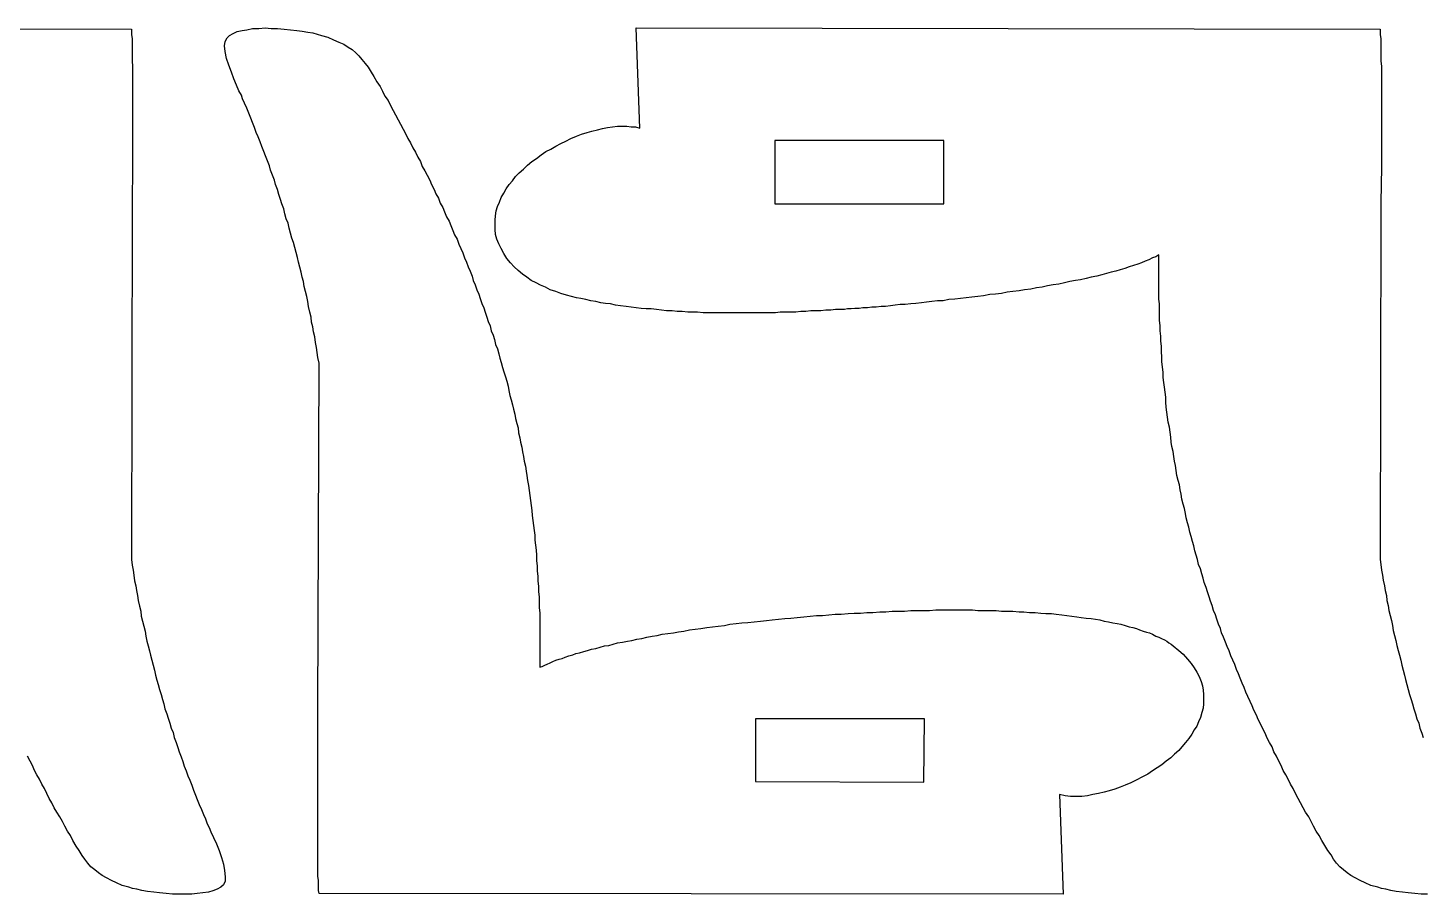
# Model space of a CAD drawing. Extents: x 11 to 591, y 39 to 419.
# Drawn here: x 125.2 to 181.2, y 148 to 182.9 of the extents above; entities that cross this region are included whole.
import ezdxf

# ---------------------------------------------------------------- set-up
doc = ezdxf.new("R2010")
doc.units = 0
doc.layers.get('0').update_dxf_attribs({"linetype": 'CONTINUOUS'})

msp = doc.modelspace()

# ---------------------------------------------------------------- linework, layer by layer
at = {"color": 3}
for p, q in [((99.390419, 182.855266), (129.315419, 182.805266)), ((129.315419, 182.805266), (129.315419, 182.705266)), ((133.965419, 182.780266), (134.190419, 182.830266)), ((134.190419, 182.830266), (134.440419, 182.830266)), ((134.440419, 182.830266), (134.690419, 182.855266)), ((134.690419, 182.855266), (134.940419, 182.830266)), ((134.940419, 182.830266), (135.190419, 182.830266)), ((135.190419, 182.830266), (135.465419, 182.805266)), ((135.465419, 182.805266), (135.715419, 182.780266)), ((149.765419, 178.830266), (149.615419, 182.855266)), ((149.615419, 182.855266), (179.540419, 182.805266)), ((179.540419, 182.805266), (179.540419, 182.705266)), ((129.315419, 182.705266), (129.315419, 182.580266)), ((129.315419, 182.580266), (129.340419, 182.430266)), ((129.340419, 182.430266), (129.340419, 182.280266)), ((129.340419, 182.280266), (129.340419, 182.105266)), ((133.065419, 182.130266), (133.090419, 182.305266)), ((133.090419, 182.305266), (133.165419, 182.455266)), ((133.165419, 182.455266), (133.265419, 182.555266)), ((133.265419, 182.555266), (133.415419, 182.630266)), ((133.415419, 182.630266), (133.565419, 182.705266)), ((133.565419, 182.705266), (133.765419, 182.755266)), ((133.765419, 182.755266), (133.965419, 182.780266)), ((135.715419, 182.780266), (135.965419, 182.755266)), ((135.965419, 182.755266), (136.190419, 182.730266)), ((136.190419, 182.730266), (136.415419, 182.680266)), ((136.415419, 182.680266), (136.615419, 182.655266)), ((136.615419, 182.655266), (136.790419, 182.605266)), ((136.790419, 182.605266), (136.965419, 182.555266)), ((136.965419, 182.555266), (137.215419, 182.480266)), ((137.215419, 182.480266), (137.440419, 182.380266)), ((137.440419, 182.380266), (137.665419, 182.280266)), ((137.665419, 182.280266), (137.865419, 182.205266)), ((179.540419, 182.705266), (179.540419, 182.580266)), ((179.540419, 182.580266), (179.565419, 182.430266)), ((179.565419, 182.430266), (179.565419, 182.280266)), ((179.565419, 182.280266), (179.565419, 182.105266)), ((129.340419, 182.105266), (129.340419, 181.930266)), ((129.340419, 181.930266), (129.340419, 181.730266)), ((129.340419, 181.730266), (129.340419, 181.530266)), ((133.090419, 181.905266), (133.065419, 182.130266)), ((133.140419, 181.630266), (133.090419, 181.905266)), ((137.865419, 182.205266), (138.040419, 182.080266)), ((138.040419, 182.080266), (138.190419, 181.980266)), ((138.190419, 181.980266), (138.340419, 181.855266)), ((138.340419, 181.855266), (138.465419, 181.730266)), ((138.465419, 181.730266), (138.590419, 181.580266)), ((179.565419, 182.105266), (179.565419, 181.930266)), ((179.565419, 181.930266), (179.565419, 181.730266)), ((179.565419, 181.730266), (179.565419, 181.530266)), ((129.340419, 181.530266), (129.365419, 181.305266)), ((129.365419, 181.305266), (129.365419, 181.080266)), ((133.240419, 181.355266), (133.140419, 181.630266)), ((133.340419, 181.080266), (133.240419, 181.355266)), ((138.590419, 181.580266), (138.715419, 181.430266)), ((138.715419, 181.430266), (138.840419, 181.280266)), ((138.840419, 181.280266), (138.965419, 181.080266)), ((179.565419, 181.530266), (179.590419, 181.305266)), ((179.590419, 181.305266), (179.590419, 181.080266)), ((129.365419, 181.080266), (129.365419, 180.855266)), ((129.365419, 180.855266), (129.365419, 180.605266)), ((129.365419, 180.605266), (129.365419, 180.355266)), ((133.440419, 180.805266), (133.340419, 181.080266)), ((133.540419, 180.555266), (133.440419, 180.805266)), ((138.965419, 181.080266), (139.065419, 180.905266)), ((139.065419, 180.905266), (139.190419, 180.680266)), ((139.190419, 180.680266), (139.315419, 180.505266)), ((179.590419, 181.080266), (179.590419, 180.855266)), ((179.590419, 180.855266), (179.590419, 180.605266)), ((179.590419, 180.605266), (179.590419, 180.355266)), ((129.365419, 180.355266), (129.365419, 180.105266)), ((129.365419, 180.105266), (129.365419, 179.855266)), ((133.640419, 180.330266), (133.540419, 180.555266)), ((133.740419, 180.155266), (133.640419, 180.330266)), ((133.790419, 180.005266), (133.740419, 180.155266)), ((133.865419, 179.830266), (133.790419, 180.005266)), ((139.315419, 180.505266), (139.415419, 180.305266)), ((139.415419, 180.305266), (139.515419, 180.105266)), ((139.515419, 180.105266), (139.640419, 179.930266)), ((179.590419, 180.355266), (179.590419, 180.105266)), ((179.590419, 180.105266), (179.590419, 179.855266)), ((129.365419, 179.855266), (129.365419, 179.580266)), ((129.365419, 179.580266), (129.365419, 179.330266)), ((133.965419, 179.630266), (133.865419, 179.830266)), ((134.040419, 179.430266), (133.965419, 179.630266)), ((139.640419, 179.930266), (139.740419, 179.730266)), ((139.740419, 179.730266), (139.840419, 179.530266)), ((139.840419, 179.530266), (139.940419, 179.355266)), ((179.590419, 179.855266), (179.590419, 179.580266)), ((179.590419, 179.580266), (179.590419, 179.330266)), ((129.365419, 179.330266), (129.365419, 179.055266)), ((129.365419, 179.055266), (129.365419, 178.530266)), ((134.115419, 179.230266), (134.040419, 179.430266)), ((134.190419, 179.055266), (134.115419, 179.230266)), ((134.265419, 178.855266), (134.190419, 179.055266)), ((139.940419, 179.355266), (140.040419, 179.155266)), ((140.040419, 179.155266), (140.140419, 178.980266)), ((140.140419, 178.980266), (140.240419, 178.780266)), ((148.465419, 178.855266), (148.665419, 178.880266)), ((148.665419, 178.880266), (148.865419, 178.905266)), ((148.865419, 178.905266), (149.065419, 178.905266)), ((149.065419, 178.905266), (149.240419, 178.905266)), ((149.240419, 178.905266), (149.415419, 178.880266)), ((149.415419, 178.880266), (149.590419, 178.880266)), ((149.590419, 178.880266), (149.765419, 178.830266)), ((179.590419, 179.330266), (179.590419, 179.055266)), ((179.590419, 179.055266), (179.590419, 178.530266)), ((129.365419, 178.530266), (129.365419, 178.005266)), ((134.340419, 178.655266), (134.265419, 178.855266)), ((134.415419, 178.480266), (134.340419, 178.655266)), ((134.490419, 178.280266), (134.415419, 178.480266)), ((140.240419, 178.780266), (140.340419, 178.605266)), ((140.340419, 178.605266), (140.440419, 178.405266)), ((140.440419, 178.405266), (140.540419, 178.230266)), ((146.790419, 178.305266), (146.990419, 178.405266)), ((146.990419, 178.405266), (147.215419, 178.505266)), ((147.215419, 178.505266), (147.415419, 178.580266)), ((147.415419, 178.580266), (147.640419, 178.655266)), ((147.640419, 178.655266), (147.840419, 178.705266)), ((147.840419, 178.705266), (148.065419, 178.755266)), ((148.065419, 178.755266), (148.265419, 178.805266)), ((148.265419, 178.805266), (148.465419, 178.855266)), ((179.590419, 178.530266), (179.590419, 178.005266)), ((129.365419, 178.005266), (129.365419, 177.255266)), ((134.565419, 178.080266), (134.490419, 178.280266)), ((134.640419, 177.880266), (134.565419, 178.080266)), ((134.715419, 177.705266), (134.640419, 177.880266)), ((140.540419, 178.230266), (140.640419, 178.030266)), ((140.640419, 178.030266), (140.740419, 177.855266)), ((140.740419, 177.855266), (140.840419, 177.655266)), ((145.790419, 177.755266), (145.990419, 177.880266)), ((145.990419, 177.880266), (146.190419, 177.980266)), ((146.190419, 177.980266), (146.390419, 178.105266)), ((146.390419, 178.105266), (146.590419, 178.205266)), ((146.590419, 178.205266), (146.790419, 178.305266)), ((179.590419, 178.005266), (179.590419, 177.255266)), ((129.365419, 177.255266), (129.340419, 175.830266)), ((134.790419, 177.505266), (134.715419, 177.705266)), ((134.865419, 177.305266), (134.790419, 177.505266)), ((134.915419, 177.130266), (134.865419, 177.305266)), ((140.840419, 177.655266), (140.940419, 177.480266)), ((140.940419, 177.480266), (141.015419, 177.280266)), ((141.015419, 177.280266), (141.115419, 177.105266)), ((145.090419, 177.180266), (145.240419, 177.330266)), ((145.240419, 177.330266), (145.415419, 177.480266)), ((145.415419, 177.480266), (145.615419, 177.605266)), ((145.615419, 177.605266), (145.790419, 177.755266)), ((179.590419, 177.255266), (179.565419, 175.830266)), ((134.990419, 176.930266), (134.915419, 177.130266)), ((135.065419, 176.730266), (134.990419, 176.930266)), ((135.115419, 176.555266), (135.065419, 176.730266)), ((141.115419, 177.105266), (141.215419, 176.930266)), ((141.215419, 176.930266), (141.315419, 176.730266)), ((141.315419, 176.730266), (141.390419, 176.555266)), ((144.515419, 176.555266), (144.640419, 176.705266)), ((144.640419, 176.705266), (144.765419, 176.880266)), ((144.765419, 176.880266), (144.915419, 177.030266)), ((144.915419, 177.030266), (145.090419, 177.180266)), ((135.190419, 176.355266), (135.115419, 176.555266)), ((135.240419, 176.155266), (135.190419, 176.355266)), ((135.315419, 175.955266), (135.240419, 176.155266)), ((141.390419, 176.555266), (141.490419, 176.355266)), ((141.490419, 176.355266), (141.565419, 176.180266)), ((141.565419, 176.180266), (141.665419, 176.005266)), ((144.190419, 176.030266), (144.290419, 176.205266)), ((144.290419, 176.205266), (144.390419, 176.380266)), ((144.390419, 176.380266), (144.515419, 176.555266)), ((129.340419, 175.530266), (129.315419, 161.480266)), ((129.340419, 175.830266), (129.340419, 175.530266)), ((135.365419, 175.780266), (135.315419, 175.955266)), ((135.440419, 175.580266), (135.365419, 175.780266)), ((135.490419, 175.380266), (135.440419, 175.580266)), ((141.665419, 176.005266), (141.740419, 175.805266)), ((141.740419, 175.805266), (141.840419, 175.630266)), ((141.840419, 175.630266), (141.915419, 175.455266)), ((143.990419, 175.505266), (144.040419, 175.680266)), ((144.040419, 175.680266), (144.115419, 175.855266)), ((144.115419, 175.855266), (144.190419, 176.030266)), ((179.565419, 175.530266), (179.540419, 161.480266)), ((179.565419, 175.830266), (179.565419, 175.530266)), ((135.540419, 175.180266), (135.490419, 175.380266)), ((135.615419, 175.005266), (135.540419, 175.180266)), ((135.665419, 174.805266), (135.615419, 175.005266)), ((141.915419, 175.455266), (141.990419, 175.255266)), ((141.990419, 175.255266), (142.090419, 175.080266)), ((142.090419, 175.080266), (142.165419, 174.905266)), ((143.940419, 175.130266), (143.965419, 175.305266)), ((143.940419, 174.930266), (143.940419, 175.130266)), ((143.965419, 175.305266), (143.990419, 175.505266)), ((135.715419, 174.605266), (135.665419, 174.805266)), ((135.765419, 174.405266), (135.715419, 174.605266)), ((135.840419, 174.230266), (135.765419, 174.405266)), ((142.165419, 174.905266), (142.240419, 174.705266)), ((142.240419, 174.705266), (142.315419, 174.530266)), ((142.315419, 174.530266), (142.415419, 174.355266)), ((143.940419, 174.755266), (143.940419, 174.930266)), ((143.965419, 174.555266), (143.940419, 174.755266)), ((144.015419, 174.355266), (143.965419, 174.555266)), ((135.890419, 174.030266), (135.840419, 174.230266)), ((135.940419, 173.830266), (135.890419, 174.030266)), ((142.415419, 174.355266), (142.490419, 174.155266)), ((142.490419, 174.155266), (142.565419, 173.980266)), ((142.565419, 173.980266), (142.640419, 173.805266)), ((144.090419, 174.180266), (144.015419, 174.355266)), ((144.190419, 173.980266), (144.090419, 174.180266)), ((144.290419, 173.780266), (144.190419, 173.980266)), ((135.990419, 173.630266), (135.940419, 173.830266)), ((136.040419, 173.430266), (135.990419, 173.630266)), ((136.090419, 173.230266), (136.040419, 173.430266)), ((142.640419, 173.805266), (142.715419, 173.605266)), ((142.715419, 173.605266), (142.790419, 173.430266)), ((142.790419, 173.430266), (142.865419, 173.255266)), ((144.415419, 173.580266), (144.290419, 173.780266)), ((144.565419, 173.405266), (144.415419, 173.580266)), ((144.715419, 173.255266), (144.565419, 173.405266)), ((169.615419, 173.305266), (169.440419, 173.255266)), ((169.790419, 173.355266), (169.615419, 173.305266)), ((169.940419, 173.405266), (169.790419, 173.355266)), ((170.090419, 173.480266), (169.940419, 173.405266)), ((170.240419, 173.530266), (170.090419, 173.480266)), ((170.390419, 173.605266), (170.240419, 173.530266)), ((170.515419, 173.655266), (170.390419, 173.605266)), ((170.640419, 173.730266), (170.515419, 173.655266)), ((170.640419, 173.505266), (170.640419, 173.730266)), ((170.640419, 173.280266), (170.640419, 173.505266)), ((170.640419, 173.055266), (170.640419, 173.280266)), ((136.140419, 173.030266), (136.090419, 173.230266)), ((136.190419, 172.830266), (136.140419, 173.030266)), ((136.240419, 172.655266), (136.190419, 172.830266)), ((142.865419, 173.255266), (142.940419, 173.080266)), ((142.940419, 173.080266), (143.015419, 172.880266)), ((143.015419, 172.880266), (143.065419, 172.705266)), ((144.865419, 173.105266), (144.715419, 173.255266)), ((145.040419, 172.955266), (144.865419, 173.105266)), ((145.215419, 172.830266), (145.040419, 172.955266)), ((145.390419, 172.705266), (145.215419, 172.830266)), ((167.490419, 172.730266), (167.290419, 172.705266)), ((167.715419, 172.780266), (167.490419, 172.730266)), ((167.915419, 172.830266), (167.715419, 172.780266)), ((168.140419, 172.880266), (167.915419, 172.830266)), ((168.340419, 172.930266), (168.140419, 172.880266)), ((168.540419, 172.980266), (168.340419, 172.930266)), ((168.715419, 173.030266), (168.540419, 172.980266)), ((168.915419, 173.080266), (168.715419, 173.030266)), ((169.090419, 173.130266), (168.915419, 173.080266)), ((169.265419, 173.180266), (169.090419, 173.130266)), ((169.440419, 173.255266), (169.265419, 173.180266)), ((170.640419, 172.830266), (170.640419, 173.055266)), ((170.640419, 172.605266), (170.640419, 172.830266)), ((136.265419, 172.455266), (136.240419, 172.655266)), ((136.315419, 172.255266), (136.265419, 172.455266)), ((136.365419, 172.055266), (136.315419, 172.255266)), ((143.065419, 172.705266), (143.140419, 172.530266)), ((143.140419, 172.530266), (143.215419, 172.330266)), ((143.215419, 172.330266), (143.290419, 172.155266)), ((143.290419, 172.155266), (143.340419, 171.980266)), ((145.590419, 172.605266), (145.390419, 172.705266)), ((145.765419, 172.505266), (145.590419, 172.605266)), ((145.965419, 172.430266), (145.765419, 172.505266)), ((146.165419, 172.330266), (145.965419, 172.430266)), ((146.390419, 172.255266), (146.165419, 172.330266)), ((146.590419, 172.180266), (146.390419, 172.255266)), ((146.815419, 172.105266), (146.590419, 172.180266)), ((164.065419, 172.155266), (163.840419, 172.130266)), ((164.315419, 172.180266), (164.065419, 172.155266)), ((164.540419, 172.230266), (164.315419, 172.180266)), ((164.765419, 172.255266), (164.540419, 172.230266)), ((165.015419, 172.280266), (164.765419, 172.255266)), ((165.240419, 172.330266), (165.015419, 172.280266)), ((165.490419, 172.355266), (165.240419, 172.330266)), ((165.715419, 172.405266), (165.490419, 172.355266)), ((165.940419, 172.430266), (165.715419, 172.405266)), ((166.165419, 172.480266), (165.940419, 172.430266)), ((166.390419, 172.530266), (166.165419, 172.480266)), ((166.615419, 172.555266), (166.390419, 172.530266)), ((166.840419, 172.605266), (166.615419, 172.555266)), ((167.065419, 172.655266), (166.840419, 172.605266)), ((167.290419, 172.705266), (167.065419, 172.655266)), ((170.640419, 172.405266), (170.640419, 172.605266)), ((170.640419, 172.180266), (170.640419, 172.405266)), ((170.640419, 171.955266), (170.640419, 172.180266)), ((136.415419, 171.855266), (136.365419, 172.055266)), ((136.440419, 171.655266), (136.415419, 171.855266)), ((136.490419, 171.430266), (136.440419, 171.655266)), ((143.340419, 171.980266), (143.415419, 171.780266)), ((143.415419, 171.780266), (143.490419, 171.605266)), ((143.490419, 171.605266), (143.540419, 171.430266)), ((147.015419, 172.055266), (146.815419, 172.105266)), ((147.215419, 172.005266), (147.015419, 172.055266)), ((147.390419, 171.980266), (147.215419, 172.005266)), ((147.590419, 171.930266), (147.390419, 171.980266)), ((147.790419, 171.880266), (147.590419, 171.930266)), ((147.990419, 171.855266), (147.790419, 171.880266)), ((148.190419, 171.805266), (147.990419, 171.855266)), ((148.390419, 171.780266), (148.190419, 171.805266)), ((148.590419, 171.755266), (148.390419, 171.780266)), ((148.790419, 171.705266), (148.590419, 171.755266)), ((148.990419, 171.680266), (148.790419, 171.705266)), ((149.215419, 171.655266), (148.990419, 171.680266)), ((149.415419, 171.630266), (149.215419, 171.655266)), ((149.615419, 171.605266), (149.415419, 171.630266)), ((149.815419, 171.580266), (149.615419, 171.605266)), ((158.740419, 171.605266), (158.590419, 171.580266)), ((158.915419, 171.605266), (158.740419, 171.605266)), ((159.090419, 171.630266), (158.915419, 171.605266)), ((159.265419, 171.630266), (159.090419, 171.630266)), ((159.465419, 171.655266), (159.265419, 171.630266)), ((159.640419, 171.655266), (159.465419, 171.655266)), ((159.840419, 171.680266), (159.640419, 171.655266)), ((160.040419, 171.705266), (159.840419, 171.680266)), ((160.240419, 171.730266), (160.040419, 171.705266)), ((160.440419, 171.730266), (160.240419, 171.730266)), ((160.665419, 171.755266), (160.440419, 171.730266)), ((160.865419, 171.780266), (160.665419, 171.755266)), ((161.090419, 171.805266), (160.865419, 171.780266)), ((161.290419, 171.830266), (161.090419, 171.805266)), ((161.515419, 171.855266), (161.290419, 171.830266)), ((161.740419, 171.880266), (161.515419, 171.855266)), ((161.965419, 171.880266), (161.740419, 171.880266)), ((162.190419, 171.930266), (161.965419, 171.880266)), ((162.440419, 171.955266), (162.190419, 171.930266)), ((162.665419, 171.980266), (162.440419, 171.955266)), ((162.890419, 172.005266), (162.665419, 171.980266)), ((163.115419, 172.030266), (162.890419, 172.005266)), ((163.365419, 172.055266), (163.115419, 172.030266)), ((163.590419, 172.080266), (163.365419, 172.055266)), ((163.840419, 172.130266), (163.590419, 172.080266)), ((170.665419, 171.755266), (170.640419, 171.955266)), ((170.665419, 171.530266), (170.665419, 171.755266)), ((136.540419, 171.230266), (136.490419, 171.430266)), ((136.565419, 171.030266), (136.540419, 171.230266)), ((136.615419, 170.830266), (136.565419, 171.030266)), ((143.540419, 171.430266), (143.615419, 171.230266)), ((143.615419, 171.230266), (143.665419, 171.055266)), ((143.665419, 171.055266), (143.740419, 170.880266)), ((150.015419, 171.555266), (149.815419, 171.580266)), ((150.215419, 171.555266), (150.015419, 171.555266)), ((150.440419, 171.530266), (150.215419, 171.555266)), ((150.640419, 171.505266), (150.440419, 171.530266)), ((150.840419, 171.480266), (150.640419, 171.505266)), ((151.065419, 171.480266), (150.840419, 171.480266)), ((151.265419, 171.455266), (151.065419, 171.480266)), ((151.465419, 171.455266), (151.265419, 171.455266)), ((151.690419, 171.430266), (151.465419, 171.455266)), ((151.890419, 171.430266), (151.690419, 171.430266)), ((152.090419, 171.430266), (151.890419, 171.430266)), ((152.315419, 171.405266), (152.090419, 171.430266)), ((152.515419, 171.405266), (152.315419, 171.405266)), ((152.715419, 171.405266), (152.515419, 171.405266)), ((152.940419, 171.405266), (152.715419, 171.405266)), ((153.140419, 171.405266), (152.940419, 171.405266)), ((153.340419, 171.405266), (153.140419, 171.405266)), ((153.565419, 171.405266), (153.340419, 171.405266)), ((153.765419, 171.405266), (153.565419, 171.405266)), ((153.965419, 171.405266), (153.765419, 171.405266)), ((154.190419, 171.405266), (153.965419, 171.405266)), ((154.390419, 171.405266), (154.190419, 171.405266)), ((154.590419, 171.405266), (154.390419, 171.405266)), ((154.815419, 171.405266), (154.590419, 171.405266)), ((155.015419, 171.405266), (154.815419, 171.405266)), ((155.215419, 171.405266), (155.015419, 171.405266)), ((155.415419, 171.430266), (155.215419, 171.405266)), ((155.615419, 171.430266), (155.415419, 171.430266)), ((155.840419, 171.430266), (155.615419, 171.430266)), ((156.040419, 171.430266), (155.840419, 171.430266)), ((156.240419, 171.455266), (156.040419, 171.430266)), ((156.440419, 171.455266), (156.240419, 171.455266)), ((156.640419, 171.480266), (156.440419, 171.455266)), ((156.840419, 171.480266), (156.640419, 171.480266)), ((157.040419, 171.480266), (156.840419, 171.480266)), ((157.240419, 171.505266), (157.040419, 171.480266)), ((157.440419, 171.505266), (157.240419, 171.505266)), ((157.640419, 171.530266), (157.440419, 171.505266)), ((157.840419, 171.530266), (157.640419, 171.530266)), ((157.990419, 171.530266), (157.840419, 171.530266)), ((158.115419, 171.555266), (157.990419, 171.530266)), ((158.265419, 171.555266), (158.115419, 171.555266)), ((158.415419, 171.580266), (158.265419, 171.555266)), ((158.590419, 171.580266), (158.415419, 171.580266)), ((170.665419, 171.305266), (170.665419, 171.530266)), ((170.665419, 171.105266), (170.665419, 171.305266)), ((170.690419, 170.880266), (170.665419, 171.105266)), ((136.640419, 170.630266), (136.615419, 170.830266)), ((136.690419, 170.430266), (136.640419, 170.630266)), ((143.740419, 170.880266), (143.790419, 170.680266)), ((143.790419, 170.680266), (143.865419, 170.505266)), ((143.865419, 170.505266), (143.915419, 170.330266)), ((170.690419, 170.680266), (170.690419, 170.880266)), ((170.715419, 170.455266), (170.690419, 170.680266)), ((136.715419, 170.205266), (136.690419, 170.430266)), ((136.765419, 170.005266), (136.715419, 170.205266)), ((136.790419, 169.805266), (136.765419, 170.005266)), ((143.915419, 170.330266), (143.965419, 170.130266)), ((143.965419, 170.130266), (144.040419, 169.955266)), ((144.040419, 169.955266), (144.090419, 169.755266)), ((170.715419, 170.255266), (170.715419, 170.455266)), ((170.740419, 170.055266), (170.715419, 170.255266)), ((170.740419, 169.830266), (170.740419, 170.055266)), ((136.815419, 169.605266), (136.790419, 169.805266)), ((136.865419, 169.380266), (136.815419, 169.605266)), ((136.815419, 155.455266), (136.865419, 169.380266)), ((144.090419, 169.755266), (144.140419, 169.580266)), ((144.140419, 169.580266), (144.190419, 169.405266)), ((144.190419, 169.405266), (144.240419, 169.205266)), ((170.765419, 169.630266), (170.740419, 169.830266)), ((170.765419, 169.430266), (170.765419, 169.630266)), ((170.790419, 169.230266), (170.765419, 169.430266)), ((144.240419, 169.205266), (144.290419, 169.030266)), ((144.290419, 169.030266), (144.365419, 168.830266)), ((144.365419, 168.830266), (144.415419, 168.655266)), ((170.815419, 169.005266), (170.790419, 169.230266)), ((170.815419, 168.805266), (170.815419, 169.005266)), ((170.840419, 168.605266), (170.815419, 168.805266)), ((144.415419, 168.655266), (144.465419, 168.455266)), ((144.465419, 168.455266), (144.490419, 168.280266)), ((144.490419, 168.280266), (144.540419, 168.080266)), ((170.865419, 168.405266), (170.840419, 168.605266)), ((170.890419, 168.205266), (170.865419, 168.405266)), ((144.540419, 168.080266), (144.590419, 167.905266)), ((144.590419, 167.905266), (144.640419, 167.705266)), ((144.640419, 167.705266), (144.690419, 167.530266)), ((170.915419, 168.005266), (170.890419, 168.205266)), ((170.915419, 167.805266), (170.915419, 168.005266)), ((170.940419, 167.605266), (170.915419, 167.805266)), ((144.690419, 167.530266), (144.740419, 167.330266)), ((144.740419, 167.330266), (144.765419, 167.155266)), ((144.765419, 167.155266), (144.815419, 166.955266)), ((170.965419, 167.405266), (170.940419, 167.605266)), ((170.990419, 167.205266), (170.965419, 167.405266)), ((171.015419, 167.005266), (170.990419, 167.205266)), ((144.815419, 166.955266), (144.865419, 166.780266)), ((144.865419, 166.780266), (144.890419, 166.580266)), ((144.890419, 166.580266), (144.940419, 166.380266)), ((171.065419, 166.805266), (171.015419, 167.005266)), ((171.090419, 166.605266), (171.065419, 166.805266)), ((171.115419, 166.405266), (171.090419, 166.605266)), ((144.940419, 166.380266), (144.965419, 166.205266)), ((144.965419, 166.205266), (145.015419, 166.005266)), ((145.015419, 166.005266), (145.040419, 165.805266)), ((171.140419, 166.205266), (171.115419, 166.405266)), ((171.165419, 166.030266), (171.140419, 166.205266)), ((171.215419, 165.830266), (171.165419, 166.030266)), ((145.040419, 165.805266), (145.090419, 165.630266)), ((145.090419, 165.630266), (145.115419, 165.430266)), ((145.115419, 165.430266), (145.165419, 165.230266)), ((171.240419, 165.630266), (171.215419, 165.830266)), ((171.265419, 165.430266), (171.240419, 165.630266)), ((171.315419, 165.255266), (171.265419, 165.430266)), ((145.165419, 165.230266), (145.190419, 165.030266)), ((145.190419, 165.030266), (145.215419, 164.855266)), ((171.340419, 165.055266), (171.315419, 165.255266)), ((171.365419, 164.855266), (171.340419, 165.055266)), ((145.215419, 164.855266), (145.240419, 164.655266)), ((145.240419, 164.655266), (145.290419, 164.455266)), ((145.290419, 164.455266), (145.315419, 164.255266)), ((171.415419, 164.655266), (171.365419, 164.855266)), ((171.465419, 164.480266), (171.415419, 164.655266)), ((171.490419, 164.280266), (171.465419, 164.480266)), ((145.315419, 164.255266), (145.340419, 164.055266)), ((145.340419, 164.055266), (145.365419, 163.855266)), ((145.365419, 163.855266), (145.390419, 163.655266)), ((171.540419, 164.105266), (171.490419, 164.280266)), ((171.565419, 163.905266), (171.540419, 164.105266)), ((171.615419, 163.705266), (171.565419, 163.905266)), ((145.390419, 163.655266), (145.415419, 163.455266)), ((145.415419, 163.455266), (145.440419, 163.255266)), ((145.440419, 163.255266), (145.465419, 163.055266)), ((171.665419, 163.530266), (171.615419, 163.705266)), ((171.715419, 163.330266), (171.665419, 163.530266)), ((171.740419, 163.155266), (171.715419, 163.330266)), ((145.465419, 163.055266), (145.490419, 162.855266)), ((145.490419, 162.855266), (145.515419, 162.655266)), ((145.515419, 162.655266), (145.540419, 162.455266)), ((171.790419, 162.955266), (171.740419, 163.155266)), ((171.840419, 162.780266), (171.790419, 162.955266)), ((171.890419, 162.580266), (171.840419, 162.780266)), ((145.540419, 162.455266), (145.540419, 162.255266)), ((145.540419, 162.255266), (145.565419, 162.055266)), ((171.940419, 162.405266), (171.890419, 162.580266)), ((171.990419, 162.205266), (171.940419, 162.405266)), ((172.040419, 162.030266), (171.990419, 162.205266)), ((145.565419, 162.055266), (145.590419, 161.855266)), ((145.590419, 161.855266), (145.615419, 161.655266)), ((145.615419, 161.655266), (145.615419, 161.430266)), ((172.090419, 161.830266), (172.040419, 162.030266)), ((172.140419, 161.655266), (172.090419, 161.830266)), ((172.190419, 161.480266), (172.140419, 161.655266)), ((129.315419, 161.480266), (129.340419, 161.255266)), ((129.340419, 161.255266), (129.390419, 161.055266)), ((129.390419, 161.055266), (129.415419, 160.855266)), ((145.615419, 161.430266), (145.640419, 161.230266)), ((145.640419, 161.230266), (145.640419, 161.030266)), ((145.640419, 161.030266), (145.665419, 160.805266)), ((172.240419, 161.280266), (172.190419, 161.480266)), ((172.315419, 161.105266), (172.240419, 161.280266)), ((172.365419, 160.905266), (172.315419, 161.105266)), ((179.540419, 161.480266), (179.565419, 161.280266)), ((179.565419, 161.280266), (179.590419, 161.055266)), ((179.590419, 161.055266), (179.640419, 160.855266)), ((129.415419, 160.855266), (129.440419, 160.630266)), ((129.440419, 160.630266), (129.490419, 160.430266)), ((129.490419, 160.430266), (129.515419, 160.230266)), ((145.665419, 160.805266), (145.665419, 160.605266)), ((145.665419, 160.605266), (145.690419, 160.405266)), ((145.690419, 160.405266), (145.690419, 160.180266)), ((172.415419, 160.730266), (172.365419, 160.905266)), ((172.465419, 160.555266), (172.415419, 160.730266)), ((172.540419, 160.355266), (172.465419, 160.555266)), ((179.640419, 160.855266), (179.665419, 160.655266)), ((179.665419, 160.655266), (179.715419, 160.430266)), ((179.715419, 160.430266), (179.740419, 160.230266)), ((129.515419, 160.230266), (129.565419, 160.030266)), ((129.565419, 160.030266), (129.590419, 159.830266)), ((129.590419, 159.830266), (129.640419, 159.605266)), ((145.690419, 160.180266), (145.715419, 159.980266)), ((145.715419, 159.980266), (145.715419, 159.755266)), ((172.590419, 160.180266), (172.540419, 160.355266)), ((172.665419, 159.980266), (172.590419, 160.180266)), ((172.715419, 159.805266), (172.665419, 159.980266)), ((179.740419, 160.230266), (179.790419, 160.030266)), ((179.790419, 160.030266), (179.815419, 159.830266)), ((179.815419, 159.830266), (179.865419, 159.630266)), ((129.640419, 159.605266), (129.690419, 159.405266)), ((129.690419, 159.405266), (129.715419, 159.205266)), ((145.715419, 159.755266), (145.715419, 159.555266)), ((145.715419, 159.555266), (145.740419, 159.330266)), ((145.740419, 159.330266), (145.740419, 159.130266)), ((157.115419, 159.230266), (157.365419, 159.255266)), ((157.365419, 159.255266), (157.615419, 159.280266)), ((157.615419, 159.280266), (157.865419, 159.280266)), ((157.865419, 159.280266), (158.140419, 159.305266)), ((158.140419, 159.305266), (158.390419, 159.330266)), ((158.390419, 159.330266), (158.640419, 159.330266)), ((158.640419, 159.330266), (158.890419, 159.355266)), ((158.890419, 159.355266), (159.140419, 159.355266)), ((159.140419, 159.355266), (159.415419, 159.380266)), ((159.415419, 159.380266), (159.665419, 159.380266)), ((159.665419, 159.380266), (159.915419, 159.405266)), ((159.915419, 159.405266), (160.165419, 159.405266)), ((160.165419, 159.405266), (160.415419, 159.405266)), ((160.415419, 159.405266), (160.665419, 159.430266)), ((160.665419, 159.430266), (160.915419, 159.430266)), ((160.915419, 159.430266), (161.165419, 159.430266)), ((161.165419, 159.430266), (161.415419, 159.430266)), ((161.415419, 159.430266), (161.665419, 159.455266)), ((161.665419, 159.455266), (161.915419, 159.455266)), ((161.915419, 159.455266), (162.165419, 159.455266)), ((162.165419, 159.455266), (162.415419, 159.455266)), ((162.415419, 159.455266), (162.665419, 159.455266)), ((162.665419, 159.455266), (162.890419, 159.455266)), ((162.890419, 159.455266), (163.140419, 159.455266)), ((163.140419, 159.455266), (163.365419, 159.430266)), ((163.365419, 159.430266), (163.615419, 159.430266)), ((163.615419, 159.430266), (163.840419, 159.430266)), ((163.840419, 159.430266), (164.090419, 159.430266)), ((164.090419, 159.430266), (164.315419, 159.405266)), ((164.315419, 159.405266), (164.540419, 159.405266)), ((164.540419, 159.405266), (164.765419, 159.405266)), ((164.765419, 159.405266), (165.015419, 159.380266)), ((165.015419, 159.380266), (165.215419, 159.380266)), ((165.215419, 159.380266), (165.440419, 159.355266)), ((165.440419, 159.355266), (165.665419, 159.355266)), ((165.665419, 159.355266), (165.890419, 159.330266)), ((165.890419, 159.330266), (166.090419, 159.305266)), ((166.090419, 159.305266), (166.315419, 159.305266)), ((166.315419, 159.305266), (166.515419, 159.280266)), ((166.515419, 159.280266), (166.740419, 159.255266)), ((166.740419, 159.255266), (166.940419, 159.230266)), ((172.790419, 159.630266), (172.715419, 159.805266)), ((172.840419, 159.430266), (172.790419, 159.630266)), ((172.915419, 159.255266), (172.840419, 159.430266)), ((172.965419, 159.080266), (172.915419, 159.255266)), ((179.865419, 159.630266), (179.890419, 159.430266)), ((179.890419, 159.430266), (179.940419, 159.230266)), ((129.715419, 159.205266), (129.765419, 159.005266)), ((129.765419, 159.005266), (129.815419, 158.805266)), ((129.815419, 158.805266), (129.865419, 158.605266)), ((145.740419, 159.130266), (145.740419, 158.905266)), ((145.740419, 158.905266), (145.740419, 158.680266)), ((151.990419, 158.680266), (152.215419, 158.705266)), ((152.215419, 158.705266), (152.465419, 158.755266)), ((152.465419, 158.755266), (152.690419, 158.780266)), ((152.690419, 158.780266), (152.915419, 158.805266)), ((152.915419, 158.805266), (153.165419, 158.830266)), ((153.165419, 158.830266), (153.390419, 158.880266)), ((153.390419, 158.880266), (153.640419, 158.905266)), ((153.640419, 158.905266), (153.865419, 158.930266)), ((153.865419, 158.930266), (154.115419, 158.955266)), ((154.115419, 158.955266), (154.365419, 158.980266)), ((154.365419, 158.980266), (154.615419, 159.005266)), ((154.615419, 159.005266), (154.865419, 159.030266)), ((154.865419, 159.030266), (155.090419, 159.055266)), ((155.090419, 159.055266), (155.340419, 159.080266)), ((155.340419, 159.080266), (155.590419, 159.105266)), ((155.590419, 159.105266), (155.840419, 159.130266)), ((155.840419, 159.130266), (156.090419, 159.155266)), ((156.090419, 159.155266), (156.365419, 159.180266)), ((156.365419, 159.180266), (156.615419, 159.205266)), ((156.615419, 159.205266), (156.865419, 159.230266)), ((156.865419, 159.230266), (157.115419, 159.230266)), ((166.940419, 159.230266), (167.140419, 159.205266)), ((167.140419, 159.205266), (167.340419, 159.180266)), ((167.340419, 159.180266), (167.515419, 159.155266)), ((167.515419, 159.155266), (167.715419, 159.130266)), ((167.715419, 159.130266), (167.915419, 159.105266)), ((167.915419, 159.105266), (168.090419, 159.080266)), ((168.090419, 159.080266), (168.265419, 159.055266)), ((168.265419, 159.055266), (168.440419, 159.005266)), ((168.440419, 159.005266), (168.615419, 158.980266)), ((168.615419, 158.980266), (168.790419, 158.930266)), ((168.790419, 158.930266), (168.965419, 158.905266)), ((168.965419, 158.905266), (169.115419, 158.880266)), ((169.115419, 158.880266), (169.290419, 158.830266)), ((169.290419, 158.830266), (169.440419, 158.780266)), ((169.440419, 158.780266), (169.590419, 158.755266)), ((169.590419, 158.755266), (169.740419, 158.705266)), ((169.740419, 158.705266), (169.865419, 158.655266)), ((173.040419, 158.880266), (172.965419, 159.080266)), ((173.115419, 158.705266), (173.040419, 158.880266)), ((173.165419, 158.530266), (173.115419, 158.705266)), ((179.940419, 159.230266), (179.990419, 159.030266)), ((179.990419, 159.030266), (180.040419, 158.830266)), ((180.040419, 158.830266), (180.065419, 158.630266)), ((129.865419, 158.605266), (129.890419, 158.405266)), ((129.890419, 158.405266), (129.940419, 158.205266)), ((129.940419, 158.205266), (129.990419, 158.005266)), ((145.740419, 158.680266), (145.740419, 158.480266)), ((145.740419, 158.480266), (145.740419, 158.255266)), ((145.740419, 158.255266), (145.740419, 158.030266)), ((148.865419, 158.130266), (149.065419, 158.155266)), ((149.065419, 158.155266), (149.265419, 158.205266)), ((149.265419, 158.205266), (149.440419, 158.230266)), ((149.440419, 158.230266), (149.640419, 158.280266)), ((149.640419, 158.280266), (149.840419, 158.305266)), ((149.840419, 158.305266), (150.040419, 158.355266)), ((150.040419, 158.355266), (150.265419, 158.405266)), ((150.265419, 158.405266), (150.465419, 158.430266)), ((150.465419, 158.430266), (150.665419, 158.480266)), ((150.665419, 158.480266), (150.890419, 158.505266)), ((150.890419, 158.505266), (151.115419, 158.530266)), ((151.115419, 158.530266), (151.315419, 158.580266)), ((151.315419, 158.580266), (151.540419, 158.605266)), ((151.540419, 158.605266), (151.765419, 158.655266)), ((151.765419, 158.655266), (151.990419, 158.680266)), ((169.865419, 158.655266), (170.015419, 158.605266)), ((170.015419, 158.605266), (170.140419, 158.555266)), ((170.140419, 158.555266), (170.265419, 158.530266)), ((170.265419, 158.530266), (170.390419, 158.480266)), ((170.390419, 158.480266), (170.515419, 158.405266)), ((170.515419, 158.405266), (170.640419, 158.355266)), ((170.640419, 158.355266), (170.740419, 158.305266)), ((170.740419, 158.305266), (170.865419, 158.255266)), ((170.865419, 158.255266), (170.965419, 158.205266)), ((170.965419, 158.205266), (171.040419, 158.130266)), ((173.240419, 158.355266), (173.165419, 158.530266)), ((173.315419, 158.155266), (173.240419, 158.355266)), ((173.390419, 157.980266), (173.315419, 158.155266)), ((180.065419, 158.630266), (180.115419, 158.430266)), ((180.115419, 158.430266), (180.165419, 158.230266)), ((180.165419, 158.230266), (180.215419, 158.030266)), ((129.990419, 158.005266), (130.040419, 157.805266)), ((130.040419, 157.805266), (130.090419, 157.630266)), ((130.090419, 157.630266), (130.140419, 157.430266)), ((145.740419, 158.030266), (145.740419, 157.805266)), ((145.740419, 157.805266), (145.740419, 157.580266)), ((145.740419, 157.580266), (145.740419, 157.380266)), ((146.765419, 157.555266), (146.915419, 157.605266)), ((146.915419, 157.605266), (147.065419, 157.655266)), ((147.065419, 157.655266), (147.190419, 157.705266)), ((147.190419, 157.705266), (147.340419, 157.730266)), ((147.340419, 157.730266), (147.515419, 157.780266)), ((147.515419, 157.780266), (147.665419, 157.830266)), ((147.665419, 157.830266), (147.815419, 157.880266)), ((147.815419, 157.880266), (147.990419, 157.905266)), ((147.990419, 157.905266), (148.165419, 157.955266)), ((148.165419, 157.955266), (148.340419, 158.005266)), ((148.340419, 158.005266), (148.515419, 158.030266)), ((148.515419, 158.030266), (148.690419, 158.080266)), ((148.690419, 158.080266), (148.865419, 158.130266)), ((171.040419, 158.130266), (171.140419, 158.080266)), ((171.140419, 158.080266), (171.215419, 158.005266)), ((171.215419, 158.005266), (171.440419, 157.830266)), ((171.440419, 157.830266), (171.615419, 157.680266)), ((171.615419, 157.680266), (171.790419, 157.480266)), ((173.465419, 157.805266), (173.390419, 157.980266)), ((173.540419, 157.605266), (173.465419, 157.805266)), ((173.615419, 157.430266), (173.540419, 157.605266)), ((180.215419, 158.030266), (180.265419, 157.830266)), ((180.265419, 157.830266), (180.315419, 157.630266)), ((180.315419, 157.630266), (180.365419, 157.430266)), ((130.140419, 157.430266), (130.190419, 157.230266)), ((130.190419, 157.230266), (130.240419, 157.030266)), ((130.240419, 157.030266), (130.290419, 156.830266)), ((145.740419, 157.380266), (145.740419, 157.155266)), ((145.740419, 157.155266), (145.840419, 157.180266)), ((145.840419, 157.180266), (145.940419, 157.230266)), ((145.940419, 157.230266), (146.040419, 157.280266)), ((146.040419, 157.280266), (146.165419, 157.330266)), ((146.165419, 157.330266), (146.265419, 157.380266)), ((146.265419, 157.380266), (146.390419, 157.430266)), ((146.390419, 157.430266), (146.515419, 157.480266)), ((146.515419, 157.480266), (146.640419, 157.505266)), ((146.640419, 157.505266), (146.765419, 157.555266)), ((171.790419, 157.480266), (171.940419, 157.305266)), ((171.940419, 157.305266), (172.065419, 157.130266)), ((172.065419, 157.130266), (172.165419, 156.955266)), ((173.690419, 157.255266), (173.615419, 157.430266)), ((173.765419, 157.055266), (173.690419, 157.255266)), ((173.840419, 156.880266), (173.765419, 157.055266)), ((180.365419, 157.430266), (180.415419, 157.230266)), ((180.415419, 157.230266), (180.465419, 157.030266)), ((180.465419, 157.030266), (180.515419, 156.830266)), ((130.290419, 156.830266), (130.340419, 156.630266)), ((130.340419, 156.630266), (130.390419, 156.455266)), ((130.390419, 156.455266), (130.440419, 156.255266)), ((172.165419, 156.955266), (172.265419, 156.780266)), ((172.265419, 156.780266), (172.340419, 156.580266)), ((172.340419, 156.580266), (172.390419, 156.405266)), ((173.915419, 156.705266), (173.840419, 156.880266)), ((173.990419, 156.505266), (173.915419, 156.705266)), ((174.065419, 156.330266), (173.990419, 156.505266)), ((180.515419, 156.830266), (180.565419, 156.655266)), ((180.565419, 156.655266), (180.615419, 156.455266)), ((180.615419, 156.455266), (180.665419, 156.255266)), ((130.440419, 156.255266), (130.515419, 156.055266)), ((130.515419, 156.055266), (130.565419, 155.855266)), ((172.390419, 156.405266), (172.415419, 156.230266)), ((172.415419, 156.230266), (172.440419, 156.055266)), ((172.440419, 156.055266), (172.440419, 155.855266)), ((174.140419, 156.155266), (174.065419, 156.330266)), ((174.215419, 155.980266), (174.140419, 156.155266)), ((174.315419, 155.780266), (174.215419, 155.980266)), ((180.665419, 156.255266), (180.715419, 156.055266)), ((180.715419, 156.055266), (180.790419, 155.855266)), ((130.565419, 155.855266), (130.615419, 155.680266)), ((130.615419, 155.680266), (130.665419, 155.480266)), ((130.665419, 155.480266), (130.740419, 155.280266)), ((136.815419, 155.205266), (136.815419, 155.455266)), ((172.365419, 155.330266), (172.315419, 155.130266)), ((172.415419, 155.505266), (172.365419, 155.330266)), ((172.440419, 155.680266), (172.415419, 155.505266)), ((172.440419, 155.855266), (172.440419, 155.680266)), ((174.390419, 155.605266), (174.315419, 155.780266)), ((174.465419, 155.430266), (174.390419, 155.605266)), ((174.565419, 155.230266), (174.465419, 155.430266)), ((180.790419, 155.855266), (180.840419, 155.680266)), ((180.840419, 155.680266), (180.890419, 155.480266)), ((180.890419, 155.480266), (180.965419, 155.280266)), ((130.740419, 155.280266), (130.790419, 155.105266)), ((130.790419, 155.105266), (130.865419, 154.905266)), ((130.865419, 154.905266), (130.915419, 154.705266)), ((136.815419, 154.880266), (136.815419, 155.205266)), ((136.815419, 153.605266), (136.815419, 154.880266)), ((172.165419, 154.780266), (172.065419, 154.630266)), ((172.240419, 154.955266), (172.165419, 154.780266)), ((172.315419, 155.130266), (172.240419, 154.955266)), ((174.640419, 155.055266), (174.565419, 155.230266)), ((174.740419, 154.855266), (174.640419, 155.055266)), ((174.815419, 154.680266), (174.740419, 154.855266)), ((180.965419, 155.280266), (181.015419, 155.080266)), ((181.015419, 155.080266), (181.090419, 154.905266)), ((181.090419, 154.905266), (181.140419, 154.705266)), ((130.915419, 154.705266), (130.990419, 154.530266)), ((130.990419, 154.530266), (131.040419, 154.330266)), ((131.040419, 154.330266), (131.115419, 154.130266)), ((171.840419, 154.280266), (171.715419, 154.130266)), ((171.965419, 154.455266), (171.840419, 154.280266)), ((172.065419, 154.630266), (171.965419, 154.455266)), ((174.915419, 154.505266), (174.815419, 154.680266)), ((174.990419, 154.305266), (174.915419, 154.505266)), ((175.090419, 154.130266), (174.990419, 154.305266)), ((181.140419, 154.705266), (181.215419, 154.505266)), ((181.215419, 154.505266), (181.265419, 154.330266)), ((131.115419, 154.130266), (131.190419, 153.930266)), ((131.190419, 153.930266), (131.240419, 153.755266)), ((131.240419, 153.755266), (131.315419, 153.555266)), ((171.265419, 153.655266), (171.115419, 153.505266)), ((171.440419, 153.805266), (171.265419, 153.655266)), ((171.565419, 153.955266), (171.440419, 153.805266)), ((171.715419, 154.130266), (171.565419, 153.955266)), ((175.190419, 153.955266), (175.090419, 154.130266)), ((175.265419, 153.755266), (175.190419, 153.955266)), ((175.365419, 153.580266), (175.265419, 153.755266)), ((125.240419, 153.380266), (125.140419, 153.580266)), ((125.340419, 153.205266), (125.240419, 153.380266)), ((125.415419, 153.005266), (125.340419, 153.205266)), ((131.315419, 153.555266), (131.390419, 153.355266)), ((131.390419, 153.355266), (131.440419, 153.180266)), ((131.440419, 153.180266), (131.515419, 152.980266)), ((136.815419, 152.855266), (136.815419, 153.605266)), ((170.565419, 153.105266), (170.390419, 152.980266)), ((170.765419, 153.230266), (170.565419, 153.105266)), ((170.940419, 153.380266), (170.765419, 153.230266)), ((171.115419, 153.505266), (170.940419, 153.380266)), ((175.465419, 153.380266), (175.365419, 153.580266)), ((175.565419, 153.205266), (175.465419, 153.380266)), ((175.640419, 153.005266), (175.565419, 153.205266)), ((125.515419, 152.830266), (125.415419, 153.005266)), ((125.615419, 152.655266), (125.515419, 152.830266)), ((125.715419, 152.455266), (125.615419, 152.655266)), ((131.515419, 152.980266), (131.590419, 152.780266)), ((131.590419, 152.780266), (131.665419, 152.605266)), ((131.665419, 152.605266), (131.740419, 152.405266)), ((136.815419, 152.330266), (136.815419, 152.855266)), ((170.190419, 152.855266), (169.515419, 152.505266)), ((170.390419, 152.980266), (170.190419, 152.855266)), ((175.740419, 152.830266), (175.640419, 153.005266)), ((175.840419, 152.655266), (175.740419, 152.830266)), ((175.940419, 152.455266), (175.840419, 152.655266)), ((125.815419, 152.280266), (125.715419, 152.455266)), ((125.915419, 152.080266), (125.815419, 152.280266)), ((126.015419, 151.880266), (125.915419, 152.080266)), ((131.740419, 152.405266), (131.815419, 152.205266)), ((131.815419, 152.205266), (131.890419, 152.005266)), ((131.890419, 152.005266), (131.965419, 151.830266)), ((136.815419, 151.805266), (136.815419, 152.330266)), ((166.865419, 151.980266), (166.640419, 152.030266)), ((166.640419, 152.030266), (166.790419, 148.030266)), ((167.090419, 151.955266), (166.865419, 151.980266)), ((167.765419, 151.980266), (167.540419, 151.955266)), ((167.990419, 152.030266), (167.765419, 151.980266)), ((168.215419, 152.080266), (167.990419, 152.030266)), ((168.440419, 152.130266), (168.215419, 152.080266)), ((168.640419, 152.180266), (168.440419, 152.130266)), ((168.865419, 152.255266), (168.640419, 152.180266)), ((169.090419, 152.330266), (168.865419, 152.255266)), ((169.290419, 152.405266), (169.090419, 152.330266)), ((169.515419, 152.505266), (169.290419, 152.405266)), ((176.040419, 152.280266), (175.940419, 152.455266)), ((176.140419, 152.080266), (176.040419, 152.280266)), ((176.240419, 151.880266), (176.140419, 152.080266)), ((126.115419, 151.705266), (126.015419, 151.880266)), ((126.215419, 151.505266), (126.115419, 151.705266)), ((126.315419, 151.330266), (126.215419, 151.505266)), ((131.965419, 151.830266), (132.040419, 151.630266)), ((132.040419, 151.630266), (132.140419, 151.430266)), ((132.140419, 151.430266), (132.215419, 151.230266)), ((136.815419, 151.555266), (136.815419, 151.805266)), ((136.815419, 151.280266), (136.815419, 151.555266)), ((167.315419, 151.955266), (167.090419, 151.955266)), ((167.540419, 151.955266), (167.315419, 151.955266)), ((176.340419, 151.705266), (176.240419, 151.880266)), ((176.440419, 151.505266), (176.340419, 151.705266)), ((176.540419, 151.330266), (176.440419, 151.505266)), ((126.440419, 151.130266), (126.315419, 151.330266)), ((126.540419, 150.955266), (126.440419, 151.130266)), ((126.640419, 150.755266), (126.540419, 150.955266)), ((132.215419, 151.230266), (132.290419, 151.055266)), ((132.290419, 151.055266), (132.365419, 150.855266)), ((132.365419, 150.855266), (132.440419, 150.705266)), ((136.815419, 151.030266), (136.815419, 151.280266)), ((136.815419, 150.755266), (136.815419, 151.030266)), ((176.665419, 151.130266), (176.540419, 151.330266)), ((176.765419, 150.955266), (176.665419, 151.130266)), ((176.865419, 150.755266), (176.765419, 150.955266)), ((126.740419, 150.555266), (126.640419, 150.755266)), ((126.865419, 150.380266), (126.740419, 150.555266)), ((126.965419, 150.180266), (126.865419, 150.380266)), ((132.440419, 150.705266), (132.515419, 150.530266)), ((132.515419, 150.530266), (132.615419, 150.305266)), ((132.615419, 150.305266), (132.740419, 150.055266)), ((136.815419, 150.505266), (136.815419, 150.755266)), ((136.815419, 150.255266), (136.815419, 150.505266)), ((176.965419, 150.555266), (176.865419, 150.755266)), ((177.090419, 150.380266), (176.965419, 150.555266)), ((177.190419, 150.180266), (177.090419, 150.380266)), ((127.090419, 149.955266), (126.965419, 150.180266)), ((127.215419, 149.780266), (127.090419, 149.955266)), ((127.340419, 149.580266), (127.215419, 149.780266)), ((132.740419, 150.055266), (132.840419, 149.780266)), ((132.840419, 149.780266), (132.940419, 149.505266)), ((136.815419, 150.005266), (136.815419, 150.255266)), ((136.815419, 149.780266), (136.815419, 150.005266)), ((136.815419, 149.555266), (136.815419, 149.780266)), ((177.315419, 149.980266), (177.190419, 150.180266)), ((177.440419, 149.780266), (177.315419, 149.980266)), ((177.565419, 149.605266), (177.440419, 149.780266)), ((127.440419, 149.430266), (127.340419, 149.580266)), ((127.565419, 149.280266), (127.440419, 149.430266)), ((127.690419, 149.130266), (127.565419, 149.280266)), ((132.940419, 149.505266), (133.015419, 149.230266)), ((133.015419, 149.230266), (133.065419, 148.980266)), ((136.815419, 149.330266), (136.815419, 149.555266)), ((136.815419, 149.130266), (136.815419, 149.330266)), ((177.665419, 149.430266), (177.565419, 149.605266)), ((177.790419, 149.280266), (177.665419, 149.430266)), ((177.915419, 149.130266), (177.790419, 149.280266)), ((127.840419, 149.005266), (127.690419, 149.130266)), ((127.990419, 148.880266), (127.840419, 149.005266)), ((128.140419, 148.780266), (127.990419, 148.880266)), ((128.315419, 148.680266), (128.140419, 148.780266)), ((128.515419, 148.580266), (128.315419, 148.680266)), ((133.065419, 148.980266), (133.090419, 148.730266)), ((133.090419, 148.730266), (133.090419, 148.555266)), ((136.815419, 148.930266), (136.815419, 149.130266)), ((136.815419, 148.755266), (136.815419, 148.930266)), ((136.840419, 148.580266), (136.815419, 148.755266)), ((178.065419, 149.005266), (177.915419, 149.130266)), ((178.215419, 148.880266), (178.065419, 149.005266)), ((178.365419, 148.780266), (178.215419, 148.880266)), ((178.540419, 148.680266), (178.365419, 148.780266)), ((178.740419, 148.580266), (178.540419, 148.680266)), ((128.715419, 148.480266), (128.515419, 148.580266)), ((128.940419, 148.380266), (128.715419, 148.480266)), ((129.215419, 148.305266), (128.940419, 148.380266)), ((129.365419, 148.255266), (129.215419, 148.305266)), ((129.540419, 148.230266), (129.365419, 148.255266)), ((129.740419, 148.180266), (129.540419, 148.230266)), ((129.965419, 148.130266), (129.740419, 148.180266)), ((130.215419, 148.105266), (129.965419, 148.130266)), ((130.440419, 148.080266), (130.215419, 148.105266)), ((130.715419, 148.055266), (130.440419, 148.080266)), ((130.965419, 148.030266), (130.715419, 148.055266)), ((131.965419, 148.055266), (131.740419, 148.030266)), ((132.190419, 148.080266), (131.965419, 148.055266)), ((132.415419, 148.105266), (132.190419, 148.080266)), ((132.590419, 148.155266), (132.415419, 148.105266)), ((132.765419, 148.230266), (132.590419, 148.155266)), ((132.915419, 148.305266), (132.765419, 148.230266)), ((133.015419, 148.405266), (132.915419, 148.305266)), ((133.090419, 148.555266), (133.015419, 148.405266)), ((136.840419, 148.430266), (136.840419, 148.580266)), ((136.840419, 148.280266), (136.840419, 148.430266)), ((136.840419, 148.180266), (136.840419, 148.280266)), ((136.865419, 148.055266), (136.840419, 148.180266)), ((166.790419, 148.030266), (136.865419, 148.055266)), ((178.940419, 148.480266), (178.740419, 148.580266)), ((179.165419, 148.380266), (178.940419, 148.480266)), ((179.440419, 148.305266), (179.165419, 148.380266)), ((179.590419, 148.255266), (179.440419, 148.305266)), ((179.765419, 148.230266), (179.590419, 148.255266)), ((179.965419, 148.180266), (179.765419, 148.230266)), ((180.190419, 148.130266), (179.965419, 148.180266)), ((180.440419, 148.105266), (180.190419, 148.130266)), ((180.665419, 148.080266), (180.440419, 148.105266)), ((180.940419, 148.055266), (180.665419, 148.080266)), ((181.190419, 148.030266), (180.940419, 148.055266)), ((131.215419, 148.030266), (130.965419, 148.030266)), ((131.490419, 148.030266), (131.215419, 148.030266)), ((131.740419, 148.030266), (131.490419, 148.030266)), ((181.440419, 148.030266), (181.190419, 148.030266))]:
    msp.add_line(p, q, dxfattribs=at)
at = {"color": 7}
for p, q in [((161.990419, 178.330266), (155.190419, 178.330266)), ((155.190419, 178.330266), (155.190419, 175.780266)), ((161.990419, 175.780266), (161.990419, 178.330266)), ((155.190419, 175.780266), (161.990419, 175.780266)), ((161.215419, 155.080266), (154.415419, 155.080266)), ((154.415419, 155.080266), (154.415419, 152.555266)), ((161.190419, 152.530266), (161.215419, 155.080266)), ((154.415419, 152.555266), (161.190419, 152.530266))]:
    msp.add_line(p, q, dxfattribs=at)

doc.saveas('drawing.dxf')
